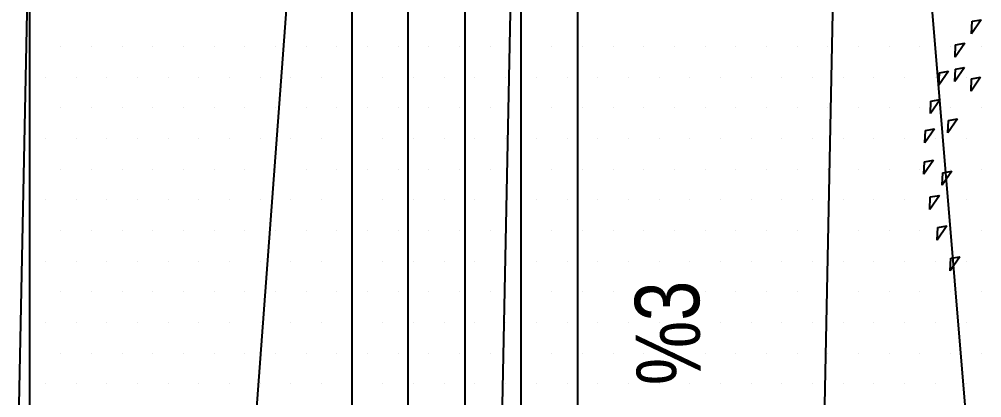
# Model space of a CAD drawing. Header units: millimetres. Extents: x 43168.9 to 43194.6, y -25545.1 to -25543.4.
# Drawn here: x 43172.2066 to 43172.3261, y -25544.3964 to -25544.3494 of the extents above; entities that cross this region are included whole.
import ezdxf

# ---------------------------------------------------------------- set-up
doc = ezdxf.new("R2010")
doc.units = ezdxf.units.MM
doc.header["$LTSCALE"] = 200
doc.linetypes.add('DASHDOT', pattern=[1, 0.5, -0.25, 0, -0.25])
doc.linetypes.add('HIDDEN2', pattern=[0.1875, 0.125, -0.0625])
doc.layers.add('agac_sgh', color=7, linetype='Continuous', true_color=0x244700)
doc.layers.add('cim_sgh', color=7, linetype='Continuous', true_color=0x248f00)
for name, color, linetype in [('izd.tas.alt_sgh', 214, 'HIDDEN2'), ('olcuaks_sgh', 41, 'Continuous'), ('olcudis_sgh', 185, 'Continuous'), ('vaziyet-01_sgh', 33, 'Continuous'), ('yapi-yaklasma_sgh', 41, 'DASHDOT'), ('yazi-genel_sgh', 7, 'Continuous')]:
    doc.layers.add(name, color=color, linetype=linetype)
doc.styles.add('text2', font='arial.ttf')

msp = doc.modelspace()

# ---------------------------------------------------------------- linework, layer by layer
at = {"layer": 'agac_sgh', "color": 0}
for p, q in [((43172.32601, -25544.34948), (43172.32481, -25544.35123)), ((43172.32487, -25544.34968), (43172.32601, -25544.34948)), ((43172.32481, -25544.35123), (43172.32487, -25544.34968)), ((43172.32396, -25544.3524), (43172.32276, -25544.35414)), ((43172.32276, -25544.35414), (43172.32282, -25544.3526)), ((43172.32282, -25544.3526), (43172.32396, -25544.3524)), ((43172.32395, -25544.35541), (43172.32275, -25544.35716)), ((43172.32282, -25544.35561), (43172.32395, -25544.35541)), ((43172.32194, -25544.35589), (43172.32074, -25544.35763)), ((43172.32074, -25544.35763), (43172.32081, -25544.35608)), ((43172.32081, -25544.35608), (43172.32194, -25544.35589)), ((43172.32275, -25544.35716), (43172.32282, -25544.35561)), ((43172.32593, -25544.35661), (43172.32474, -25544.35836)), ((43172.3248, -25544.35681), (43172.32593, -25544.35661)), ((43172.32474, -25544.35836), (43172.3248, -25544.35681)), ((43172.32089, -25544.3594), (43172.31969, -25544.36115)), ((43172.31969, -25544.36115), (43172.31976, -25544.3596)), ((43172.31976, -25544.3596), (43172.32089, -25544.3594)), ((43172.32308, -25544.36179), (43172.32188, -25544.36354)), ((43172.32188, -25544.36354), (43172.32195, -25544.36199)), ((43172.32195, -25544.36199), (43172.32308, -25544.36179)), ((43172.32022, -25544.36304), (43172.31902, -25544.36479)), ((43172.31902, -25544.36479), (43172.31909, -25544.36324)), ((43172.31909, -25544.36324), (43172.32022, -25544.36304)), ((43172.32009, -25544.36693), (43172.3189, -25544.36868)), ((43172.3189, -25544.36868), (43172.31896, -25544.36713)), ((43172.31896, -25544.36713), (43172.32009, -25544.36693)), ((43172.32236, -25544.36829), (43172.32116, -25544.37004)), ((43172.32116, -25544.37004), (43172.32123, -25544.36849)), ((43172.32123, -25544.36849), (43172.32236, -25544.36829)), ((43172.32081, -25544.3713), (43172.31961, -25544.37304)), ((43172.31961, -25544.37304), (43172.31968, -25544.3715)), ((43172.31968, -25544.3715), (43172.32081, -25544.3713)), ((43172.32173, -25544.3751), (43172.32053, -25544.37685)), ((43172.32053, -25544.37685), (43172.3206, -25544.3753)), ((43172.3206, -25544.3753), (43172.32173, -25544.3751)), ((43172.32337, -25544.37892), (43172.32217, -25544.38067)), ((43172.32217, -25544.38067), (43172.32223, -25544.37912)), ((43172.32223, -25544.37912), (43172.32337, -25544.37892))]:
    msp.add_line(p, q, dxfattribs=at)
at = {"layer": 'cim_sgh'}
for p, q in [((43172.20791, -25544.35279), (43172.20791, -25544.35279)), ((43172.21172, -25544.35279), (43172.21172, -25544.35279)), ((43172.21553, -25544.35279), (43172.21553, -25544.35279)), ((43172.21934, -25544.35279), (43172.21934, -25544.35279)), ((43172.22315, -25544.35279), (43172.22315, -25544.35279)), ((43172.22696, -25544.35279), (43172.22696, -25544.35279)), ((43172.23077, -25544.35279), (43172.23077, -25544.35279)), ((43172.23458, -25544.35279), (43172.23458, -25544.35279)), ((43172.23839, -25544.35279), (43172.23839, -25544.35279)), ((43172.2422, -25544.35279), (43172.2422, -25544.35279)), ((43172.24601, -25544.35279), (43172.24601, -25544.35279)), ((43172.24982, -25544.35279), (43172.24982, -25544.35279)), ((43172.25363, -25544.35279), (43172.25363, -25544.35279)), ((43172.25744, -25544.35279), (43172.25744, -25544.35279)), ((43172.26125, -25544.35279), (43172.26125, -25544.35279)), ((43172.26506, -25544.35279), (43172.26506, -25544.35279)), ((43172.26887, -25544.35279), (43172.26887, -25544.35279)), ((43172.27268, -25544.35279), (43172.27268, -25544.35279)), ((43172.27649, -25544.35279), (43172.27649, -25544.35279)), ((43172.2803, -25544.35279), (43172.2803, -25544.35279)), ((43172.28411, -25544.35279), (43172.28411, -25544.35279)), ((43172.28792, -25544.35279), (43172.28792, -25544.35279)), ((43172.29173, -25544.35279), (43172.29173, -25544.35279)), ((43172.29554, -25544.35279), (43172.29554, -25544.35279)), ((43172.29935, -25544.35279), (43172.29935, -25544.35279)), ((43172.30316, -25544.35279), (43172.30316, -25544.35279)), ((43172.30697, -25544.35279), (43172.30697, -25544.35279)), ((43172.31078, -25544.35279), (43172.31078, -25544.35279)), ((43172.31459, -25544.35279), (43172.31459, -25544.35279)), ((43172.3184, -25544.35279), (43172.3184, -25544.35279)), ((43172.32221, -25544.35279), (43172.32221, -25544.35279)), ((43172.32602, -25544.35279), (43172.32602, -25544.35279)), ((43172.20982, -25544.3566), (43172.20982, -25544.3566)), ((43172.21363, -25544.3566), (43172.21363, -25544.3566)), ((43172.21744, -25544.3566), (43172.21744, -25544.3566)), ((43172.22125, -25544.3566), (43172.22125, -25544.3566)), ((43172.22506, -25544.3566), (43172.22506, -25544.3566)), ((43172.22887, -25544.3566), (43172.22887, -25544.3566)), ((43172.23268, -25544.3566), (43172.23268, -25544.3566)), ((43172.23649, -25544.3566), (43172.23649, -25544.3566)), ((43172.2403, -25544.3566), (43172.2403, -25544.3566)), ((43172.24411, -25544.3566), (43172.24411, -25544.3566)), ((43172.24792, -25544.3566), (43172.24792, -25544.3566)), ((43172.25173, -25544.3566), (43172.25173, -25544.3566)), ((43172.25554, -25544.3566), (43172.25554, -25544.3566)), ((43172.25935, -25544.3566), (43172.25935, -25544.3566)), ((43172.26316, -25544.3566), (43172.26316, -25544.3566)), ((43172.26697, -25544.3566), (43172.26697, -25544.3566)), ((43172.27078, -25544.3566), (43172.27078, -25544.3566)), ((43172.27459, -25544.3566), (43172.27459, -25544.3566)), ((43172.2784, -25544.3566), (43172.2784, -25544.3566)), ((43172.28221, -25544.3566), (43172.28221, -25544.3566)), ((43172.28602, -25544.3566), (43172.28602, -25544.3566)), ((43172.28983, -25544.3566), (43172.28983, -25544.3566)), ((43172.29364, -25544.3566), (43172.29364, -25544.3566)), ((43172.29745, -25544.3566), (43172.29745, -25544.3566)), ((43172.30126, -25544.3566), (43172.30126, -25544.3566)), ((43172.30507, -25544.3566), (43172.30507, -25544.3566)), ((43172.30888, -25544.3566), (43172.30888, -25544.3566)), ((43172.31269, -25544.3566), (43172.31269, -25544.3566)), ((43172.3165, -25544.3566), (43172.3165, -25544.3566)), ((43172.32031, -25544.3566), (43172.32031, -25544.3566)), ((43172.32412, -25544.3566), (43172.32412, -25544.3566)), ((43172.20791, -25544.36041), (43172.20791, -25544.36041)), ((43172.21172, -25544.36041), (43172.21172, -25544.36041)), ((43172.21553, -25544.36041), (43172.21553, -25544.36041)), ((43172.21934, -25544.36041), (43172.21934, -25544.36041)), ((43172.22315, -25544.36041), (43172.22315, -25544.36041)), ((43172.22696, -25544.36041), (43172.22696, -25544.36041)), ((43172.23077, -25544.36041), (43172.23077, -25544.36041)), ((43172.23458, -25544.36041), (43172.23458, -25544.36041)), ((43172.23839, -25544.36041), (43172.23839, -25544.36041)), ((43172.2422, -25544.36041), (43172.2422, -25544.36041)), ((43172.24601, -25544.36041), (43172.24601, -25544.36041)), ((43172.24982, -25544.36041), (43172.24982, -25544.36041)), ((43172.25363, -25544.36041), (43172.25363, -25544.36041)), ((43172.25744, -25544.36041), (43172.25744, -25544.36041)), ((43172.26125, -25544.36041), (43172.26125, -25544.36041)), ((43172.26506, -25544.36041), (43172.26506, -25544.36041)), ((43172.26887, -25544.36041), (43172.26887, -25544.36041)), ((43172.27268, -25544.36041), (43172.27268, -25544.36041)), ((43172.27649, -25544.36041), (43172.27649, -25544.36041)), ((43172.2803, -25544.36041), (43172.2803, -25544.36041)), ((43172.28411, -25544.36041), (43172.28411, -25544.36041)), ((43172.28792, -25544.36041), (43172.28792, -25544.36041)), ((43172.29173, -25544.36041), (43172.29173, -25544.36041)), ((43172.29554, -25544.36041), (43172.29554, -25544.36041)), ((43172.29935, -25544.36041), (43172.29935, -25544.36041)), ((43172.30316, -25544.36041), (43172.30316, -25544.36041)), ((43172.30697, -25544.36041), (43172.30697, -25544.36041)), ((43172.31078, -25544.36041), (43172.31078, -25544.36041)), ((43172.31459, -25544.36041), (43172.31459, -25544.36041)), ((43172.3184, -25544.36041), (43172.3184, -25544.36041)), ((43172.32221, -25544.36041), (43172.32221, -25544.36041)), ((43172.32602, -25544.36041), (43172.32602, -25544.36041)), ((43172.20982, -25544.36422), (43172.20982, -25544.36422)), ((43172.21363, -25544.36422), (43172.21363, -25544.36422)), ((43172.21744, -25544.36422), (43172.21744, -25544.36422)), ((43172.22125, -25544.36422), (43172.22125, -25544.36422)), ((43172.22506, -25544.36422), (43172.22506, -25544.36422)), ((43172.22887, -25544.36422), (43172.22887, -25544.36422)), ((43172.23268, -25544.36422), (43172.23268, -25544.36422)), ((43172.23649, -25544.36422), (43172.23649, -25544.36422)), ((43172.2403, -25544.36422), (43172.2403, -25544.36422)), ((43172.24411, -25544.36422), (43172.24411, -25544.36422)), ((43172.24792, -25544.36422), (43172.24792, -25544.36422)), ((43172.25173, -25544.36422), (43172.25173, -25544.36422)), ((43172.25554, -25544.36422), (43172.25554, -25544.36422)), ((43172.25935, -25544.36422), (43172.25935, -25544.36422)), ((43172.26316, -25544.36422), (43172.26316, -25544.36422)), ((43172.26697, -25544.36422), (43172.26697, -25544.36422)), ((43172.27078, -25544.36422), (43172.27078, -25544.36422)), ((43172.27459, -25544.36422), (43172.27459, -25544.36422)), ((43172.2784, -25544.36422), (43172.2784, -25544.36422)), ((43172.28221, -25544.36422), (43172.28221, -25544.36422)), ((43172.28602, -25544.36422), (43172.28602, -25544.36422)), ((43172.28983, -25544.36422), (43172.28983, -25544.36422)), ((43172.29364, -25544.36422), (43172.29364, -25544.36422)), ((43172.29745, -25544.36422), (43172.29745, -25544.36422)), ((43172.30126, -25544.36422), (43172.30126, -25544.36422)), ((43172.30507, -25544.36422), (43172.30507, -25544.36422)), ((43172.30888, -25544.36422), (43172.30888, -25544.36422)), ((43172.31269, -25544.36422), (43172.31269, -25544.36422)), ((43172.3165, -25544.36422), (43172.3165, -25544.36422)), ((43172.32031, -25544.36422), (43172.32031, -25544.36422)), ((43172.32412, -25544.36422), (43172.32412, -25544.36422)), ((43172.20791, -25544.36803), (43172.20791, -25544.36803)), ((43172.21172, -25544.36803), (43172.21172, -25544.36803)), ((43172.21553, -25544.36803), (43172.21553, -25544.36803)), ((43172.21934, -25544.36803), (43172.21934, -25544.36803)), ((43172.22315, -25544.36803), (43172.22315, -25544.36803)), ((43172.22696, -25544.36803), (43172.22696, -25544.36803)), ((43172.23077, -25544.36803), (43172.23077, -25544.36803)), ((43172.23458, -25544.36803), (43172.23458, -25544.36803)), ((43172.23839, -25544.36803), (43172.23839, -25544.36803)), ((43172.2422, -25544.36803), (43172.2422, -25544.36803)), ((43172.24601, -25544.36803), (43172.24601, -25544.36803)), ((43172.24982, -25544.36803), (43172.24982, -25544.36803)), ((43172.25363, -25544.36803), (43172.25363, -25544.36803)), ((43172.25744, -25544.36803), (43172.25744, -25544.36803)), ((43172.26125, -25544.36803), (43172.26125, -25544.36803)), ((43172.26506, -25544.36803), (43172.26506, -25544.36803)), ((43172.26887, -25544.36803), (43172.26887, -25544.36803)), ((43172.27268, -25544.36803), (43172.27268, -25544.36803)), ((43172.27649, -25544.36803), (43172.27649, -25544.36803)), ((43172.2803, -25544.36803), (43172.2803, -25544.36803)), ((43172.28411, -25544.36803), (43172.28411, -25544.36803)), ((43172.28792, -25544.36803), (43172.28792, -25544.36803)), ((43172.29173, -25544.36803), (43172.29173, -25544.36803)), ((43172.29554, -25544.36803), (43172.29554, -25544.36803)), ((43172.29935, -25544.36803), (43172.29935, -25544.36803)), ((43172.30316, -25544.36803), (43172.30316, -25544.36803)), ((43172.30697, -25544.36803), (43172.30697, -25544.36803)), ((43172.31078, -25544.36803), (43172.31078, -25544.36803)), ((43172.31459, -25544.36803), (43172.31459, -25544.36803)), ((43172.3184, -25544.36803), (43172.3184, -25544.36803)), ((43172.32221, -25544.36803), (43172.32221, -25544.36803)), ((43172.32602, -25544.36803), (43172.32602, -25544.36803)), ((43172.20982, -25544.37184), (43172.20982, -25544.37184)), ((43172.21363, -25544.37184), (43172.21363, -25544.37184)), ((43172.21744, -25544.37184), (43172.21744, -25544.37184)), ((43172.22125, -25544.37184), (43172.22125, -25544.37184)), ((43172.22506, -25544.37184), (43172.22506, -25544.37184)), ((43172.22887, -25544.37184), (43172.22887, -25544.37184)), ((43172.23268, -25544.37184), (43172.23268, -25544.37184)), ((43172.23649, -25544.37184), (43172.23649, -25544.37184)), ((43172.2403, -25544.37184), (43172.2403, -25544.37184)), ((43172.24411, -25544.37184), (43172.24411, -25544.37184)), ((43172.24792, -25544.37184), (43172.24792, -25544.37184)), ((43172.25173, -25544.37184), (43172.25173, -25544.37184)), ((43172.25554, -25544.37184), (43172.25554, -25544.37184)), ((43172.25935, -25544.37184), (43172.25935, -25544.37184)), ((43172.26316, -25544.37184), (43172.26316, -25544.37184)), ((43172.26697, -25544.37184), (43172.26697, -25544.37184)), ((43172.27078, -25544.37184), (43172.27078, -25544.37184)), ((43172.27459, -25544.37184), (43172.27459, -25544.37184)), ((43172.2784, -25544.37184), (43172.2784, -25544.37184)), ((43172.28221, -25544.37184), (43172.28221, -25544.37184)), ((43172.28602, -25544.37184), (43172.28602, -25544.37184)), ((43172.28983, -25544.37184), (43172.28983, -25544.37184)), ((43172.29364, -25544.37184), (43172.29364, -25544.37184)), ((43172.29745, -25544.37184), (43172.29745, -25544.37184)), ((43172.30126, -25544.37184), (43172.30126, -25544.37184)), ((43172.30507, -25544.37184), (43172.30507, -25544.37184)), ((43172.30888, -25544.37184), (43172.30888, -25544.37184)), ((43172.31269, -25544.37184), (43172.31269, -25544.37184)), ((43172.3165, -25544.37184), (43172.3165, -25544.37184)), ((43172.32031, -25544.37184), (43172.32031, -25544.37184)), ((43172.32412, -25544.37184), (43172.32412, -25544.37184)), ((43172.20791, -25544.37565), (43172.20791, -25544.37565)), ((43172.21172, -25544.37565), (43172.21172, -25544.37565)), ((43172.21553, -25544.37565), (43172.21553, -25544.37565)), ((43172.21934, -25544.37565), (43172.21934, -25544.37565)), ((43172.22315, -25544.37565), (43172.22315, -25544.37565)), ((43172.22696, -25544.37565), (43172.22696, -25544.37565)), ((43172.23077, -25544.37565), (43172.23077, -25544.37565)), ((43172.23458, -25544.37565), (43172.23458, -25544.37565)), ((43172.23839, -25544.37565), (43172.23839, -25544.37565)), ((43172.2422, -25544.37565), (43172.2422, -25544.37565)), ((43172.24601, -25544.37565), (43172.24601, -25544.37565)), ((43172.24982, -25544.37565), (43172.24982, -25544.37565)), ((43172.25363, -25544.37565), (43172.25363, -25544.37565)), ((43172.25744, -25544.37565), (43172.25744, -25544.37565)), ((43172.26125, -25544.37565), (43172.26125, -25544.37565)), ((43172.26506, -25544.37565), (43172.26506, -25544.37565)), ((43172.26887, -25544.37565), (43172.26887, -25544.37565)), ((43172.27268, -25544.37565), (43172.27268, -25544.37565)), ((43172.27649, -25544.37565), (43172.27649, -25544.37565)), ((43172.2803, -25544.37565), (43172.2803, -25544.37565)), ((43172.28411, -25544.37565), (43172.28411, -25544.37565)), ((43172.28792, -25544.37565), (43172.28792, -25544.37565)), ((43172.29173, -25544.37565), (43172.29173, -25544.37565)), ((43172.29554, -25544.37565), (43172.29554, -25544.37565)), ((43172.29935, -25544.37565), (43172.29935, -25544.37565)), ((43172.30316, -25544.37565), (43172.30316, -25544.37565)), ((43172.30697, -25544.37565), (43172.30697, -25544.37565)), ((43172.31078, -25544.37565), (43172.31078, -25544.37565)), ((43172.31459, -25544.37565), (43172.31459, -25544.37565)), ((43172.3184, -25544.37565), (43172.3184, -25544.37565)), ((43172.32221, -25544.37565), (43172.32221, -25544.37565)), ((43172.32602, -25544.37565), (43172.32602, -25544.37565)), ((43172.20982, -25544.37946), (43172.20982, -25544.37946)), ((43172.21363, -25544.37946), (43172.21363, -25544.37946)), ((43172.21744, -25544.37946), (43172.21744, -25544.37946)), ((43172.22125, -25544.37946), (43172.22125, -25544.37946)), ((43172.22506, -25544.37946), (43172.22506, -25544.37946)), ((43172.22887, -25544.37946), (43172.22887, -25544.37946)), ((43172.23268, -25544.37946), (43172.23268, -25544.37946)), ((43172.23649, -25544.37946), (43172.23649, -25544.37946)), ((43172.2403, -25544.37946), (43172.2403, -25544.37946)), ((43172.24411, -25544.37946), (43172.24411, -25544.37946)), ((43172.24792, -25544.37946), (43172.24792, -25544.37946)), ((43172.25173, -25544.37946), (43172.25173, -25544.37946)), ((43172.25554, -25544.37946), (43172.25554, -25544.37946)), ((43172.25935, -25544.37946), (43172.25935, -25544.37946)), ((43172.26316, -25544.37946), (43172.26316, -25544.37946)), ((43172.26697, -25544.37946), (43172.26697, -25544.37946)), ((43172.27078, -25544.37946), (43172.27078, -25544.37946)), ((43172.27459, -25544.37946), (43172.27459, -25544.37946)), ((43172.2784, -25544.37946), (43172.2784, -25544.37946)), ((43172.28221, -25544.37946), (43172.28221, -25544.37946)), ((43172.28602, -25544.37946), (43172.28602, -25544.37946)), ((43172.28983, -25544.37946), (43172.28983, -25544.37946)), ((43172.29364, -25544.37946), (43172.29364, -25544.37946)), ((43172.29745, -25544.37946), (43172.29745, -25544.37946)), ((43172.30126, -25544.37946), (43172.30126, -25544.37946)), ((43172.30507, -25544.37946), (43172.30507, -25544.37946)), ((43172.30888, -25544.37946), (43172.30888, -25544.37946)), ((43172.31269, -25544.37946), (43172.31269, -25544.37946)), ((43172.3165, -25544.37946), (43172.3165, -25544.37946)), ((43172.32031, -25544.37946), (43172.32031, -25544.37946)), ((43172.32412, -25544.37946), (43172.32412, -25544.37946)), ((43172.20791, -25544.38327), (43172.20791, -25544.38327)), ((43172.21172, -25544.38327), (43172.21172, -25544.38327)), ((43172.21553, -25544.38327), (43172.21553, -25544.38327)), ((43172.21934, -25544.38327), (43172.21934, -25544.38327)), ((43172.22315, -25544.38327), (43172.22315, -25544.38327)), ((43172.22696, -25544.38327), (43172.22696, -25544.38327)), ((43172.23077, -25544.38327), (43172.23077, -25544.38327)), ((43172.23458, -25544.38327), (43172.23458, -25544.38327)), ((43172.23839, -25544.38327), (43172.23839, -25544.38327)), ((43172.2422, -25544.38327), (43172.2422, -25544.38327)), ((43172.24601, -25544.38327), (43172.24601, -25544.38327)), ((43172.24982, -25544.38327), (43172.24982, -25544.38327)), ((43172.25363, -25544.38327), (43172.25363, -25544.38327)), ((43172.25744, -25544.38327), (43172.25744, -25544.38327)), ((43172.26125, -25544.38327), (43172.26125, -25544.38327)), ((43172.26506, -25544.38327), (43172.26506, -25544.38327)), ((43172.26887, -25544.38327), (43172.26887, -25544.38327)), ((43172.27268, -25544.38327), (43172.27268, -25544.38327)), ((43172.27649, -25544.38327), (43172.27649, -25544.38327)), ((43172.2803, -25544.38327), (43172.2803, -25544.38327)), ((43172.28411, -25544.38327), (43172.28411, -25544.38327)), ((43172.28792, -25544.38327), (43172.28792, -25544.38327)), ((43172.29173, -25544.38327), (43172.29173, -25544.38327)), ((43172.29554, -25544.38327), (43172.29554, -25544.38327)), ((43172.29935, -25544.38327), (43172.29935, -25544.38327)), ((43172.30316, -25544.38327), (43172.30316, -25544.38327)), ((43172.30697, -25544.38327), (43172.30697, -25544.38327)), ((43172.31078, -25544.38327), (43172.31078, -25544.38327)), ((43172.31459, -25544.38327), (43172.31459, -25544.38327)), ((43172.3184, -25544.38327), (43172.3184, -25544.38327)), ((43172.32221, -25544.38327), (43172.32221, -25544.38327)), ((43172.32602, -25544.38327), (43172.32602, -25544.38327)), ((43172.20982, -25544.38708), (43172.20982, -25544.38708)), ((43172.21363, -25544.38708), (43172.21363, -25544.38708)), ((43172.21744, -25544.38708), (43172.21744, -25544.38708)), ((43172.22125, -25544.38708), (43172.22125, -25544.38708)), ((43172.22506, -25544.38708), (43172.22506, -25544.38708)), ((43172.22887, -25544.38708), (43172.22887, -25544.38708)), ((43172.23268, -25544.38708), (43172.23268, -25544.38708)), ((43172.23649, -25544.38708), (43172.23649, -25544.38708)), ((43172.2403, -25544.38708), (43172.2403, -25544.38708)), ((43172.24411, -25544.38708), (43172.24411, -25544.38708)), ((43172.24792, -25544.38708), (43172.24792, -25544.38708)), ((43172.25173, -25544.38708), (43172.25173, -25544.38708)), ((43172.25554, -25544.38708), (43172.25554, -25544.38708)), ((43172.25935, -25544.38708), (43172.25935, -25544.38708)), ((43172.26316, -25544.38708), (43172.26316, -25544.38708)), ((43172.26697, -25544.38708), (43172.26697, -25544.38708)), ((43172.27078, -25544.38708), (43172.27078, -25544.38708)), ((43172.27459, -25544.38708), (43172.27459, -25544.38708)), ((43172.2784, -25544.38708), (43172.2784, -25544.38708)), ((43172.28221, -25544.38708), (43172.28221, -25544.38708)), ((43172.28602, -25544.38708), (43172.28602, -25544.38708)), ((43172.28983, -25544.38708), (43172.28983, -25544.38708)), ((43172.29364, -25544.38708), (43172.29364, -25544.38708)), ((43172.29745, -25544.38708), (43172.29745, -25544.38708)), ((43172.30126, -25544.38708), (43172.30126, -25544.38708)), ((43172.30507, -25544.38708), (43172.30507, -25544.38708)), ((43172.30888, -25544.38708), (43172.30888, -25544.38708)), ((43172.31269, -25544.38708), (43172.31269, -25544.38708)), ((43172.3165, -25544.38708), (43172.3165, -25544.38708)), ((43172.32031, -25544.38708), (43172.32031, -25544.38708)), ((43172.32412, -25544.38708), (43172.32412, -25544.38708)), ((43172.20791, -25544.39089), (43172.20791, -25544.39089)), ((43172.21172, -25544.39089), (43172.21172, -25544.39089)), ((43172.21553, -25544.39089), (43172.21553, -25544.39089)), ((43172.21934, -25544.39089), (43172.21934, -25544.39089)), ((43172.22315, -25544.39089), (43172.22315, -25544.39089)), ((43172.22696, -25544.39089), (43172.22696, -25544.39089)), ((43172.23077, -25544.39089), (43172.23077, -25544.39089)), ((43172.23458, -25544.39089), (43172.23458, -25544.39089)), ((43172.23839, -25544.39089), (43172.23839, -25544.39089)), ((43172.2422, -25544.39089), (43172.2422, -25544.39089)), ((43172.24601, -25544.39089), (43172.24601, -25544.39089)), ((43172.24982, -25544.39089), (43172.24982, -25544.39089)), ((43172.25363, -25544.39089), (43172.25363, -25544.39089)), ((43172.25744, -25544.39089), (43172.25744, -25544.39089)), ((43172.26125, -25544.39089), (43172.26125, -25544.39089)), ((43172.26506, -25544.39089), (43172.26506, -25544.39089)), ((43172.26887, -25544.39089), (43172.26887, -25544.39089)), ((43172.27268, -25544.39089), (43172.27268, -25544.39089)), ((43172.27649, -25544.39089), (43172.27649, -25544.39089)), ((43172.2803, -25544.39089), (43172.2803, -25544.39089)), ((43172.28411, -25544.39089), (43172.28411, -25544.39089)), ((43172.28792, -25544.39089), (43172.28792, -25544.39089)), ((43172.29173, -25544.39089), (43172.29173, -25544.39089)), ((43172.29554, -25544.39089), (43172.29554, -25544.39089)), ((43172.29935, -25544.39089), (43172.29935, -25544.39089)), ((43172.30316, -25544.39089), (43172.30316, -25544.39089)), ((43172.30697, -25544.39089), (43172.30697, -25544.39089)), ((43172.31078, -25544.39089), (43172.31078, -25544.39089)), ((43172.31459, -25544.39089), (43172.31459, -25544.39089)), ((43172.3184, -25544.39089), (43172.3184, -25544.39089)), ((43172.32221, -25544.39089), (43172.32221, -25544.39089)), ((43172.32602, -25544.39089), (43172.32602, -25544.39089)), ((43172.20982, -25544.3947), (43172.20982, -25544.3947)), ((43172.21363, -25544.3947), (43172.21363, -25544.3947)), ((43172.21744, -25544.3947), (43172.21744, -25544.3947)), ((43172.22125, -25544.3947), (43172.22125, -25544.3947)), ((43172.22506, -25544.3947), (43172.22506, -25544.3947)), ((43172.22887, -25544.3947), (43172.22887, -25544.3947)), ((43172.23268, -25544.3947), (43172.23268, -25544.3947)), ((43172.23649, -25544.3947), (43172.23649, -25544.3947)), ((43172.2403, -25544.3947), (43172.2403, -25544.3947)), ((43172.24411, -25544.3947), (43172.24411, -25544.3947)), ((43172.24792, -25544.3947), (43172.24792, -25544.3947)), ((43172.25173, -25544.3947), (43172.25173, -25544.3947)), ((43172.25554, -25544.3947), (43172.25554, -25544.3947)), ((43172.25935, -25544.3947), (43172.25935, -25544.3947)), ((43172.26316, -25544.3947), (43172.26316, -25544.3947)), ((43172.26697, -25544.3947), (43172.26697, -25544.3947)), ((43172.27078, -25544.3947), (43172.27078, -25544.3947)), ((43172.27459, -25544.3947), (43172.27459, -25544.3947)), ((43172.2784, -25544.3947), (43172.2784, -25544.3947)), ((43172.28221, -25544.3947), (43172.28221, -25544.3947)), ((43172.28602, -25544.3947), (43172.28602, -25544.3947)), ((43172.28983, -25544.3947), (43172.28983, -25544.3947)), ((43172.29364, -25544.3947), (43172.29364, -25544.3947)), ((43172.29745, -25544.3947), (43172.29745, -25544.3947)), ((43172.30126, -25544.3947), (43172.30126, -25544.3947)), ((43172.30507, -25544.3947), (43172.30507, -25544.3947)), ((43172.30888, -25544.3947), (43172.30888, -25544.3947)), ((43172.31269, -25544.3947), (43172.31269, -25544.3947)), ((43172.3165, -25544.3947), (43172.3165, -25544.3947)), ((43172.32031, -25544.3947), (43172.32031, -25544.3947)), ((43172.32412, -25544.3947), (43172.32412, -25544.3947))]:
    msp.add_line(p, q, dxfattribs=at)
at = {"layer": 'izd.tas.alt_sgh'}
msp.add_line((43172.31781, -25543.84544), (43172.29897, -25544.76771), dxfattribs=at)
at = {"layer": 'olcuaks_sgh'}
for p, q in [((43172.27588, -25543.83767), (43172.27588, -25544.55117)), ((43172.26888, -25544.46717), (43172.26888, -25544.34367))]:
    msp.add_line(p, q, dxfattribs=at)
at = {"layer": 'olcudis_sgh'}
for p, q in [((43172.25488, -25544.46517), (43172.25488, -25543.83767)), ((43172.26188, -25543.83767), (43172.26188, -25544.55117)), ((43172.24788, -25544.33567), (43172.24788, -25544.46517))]:
    msp.add_line(p, q, dxfattribs=at)
at = {"layer": 'vaziyet-01_sgh'}
for p, q in [((43172.20788, -25544.44492), (43172.20788, -25543.81792)), ((43172.20806, -25544.76988), (43172.27777, -25543.84307)), ((43172.27777, -25543.84307), (43172.35495, -25544.76867))]:
    msp.add_line(p, q, dxfattribs=at)
at = {"layer": 'yapi-yaklasma_sgh'}
for p, q in [((43172.20858, -25544.29613), (43172.20013, -25544.71005)), ((43172.20858, -25544.29613), (43172.20013, -25544.71005)), ((43172.26857, -25544.29733), (43172.25894, -25544.76867)), ((43172.26857, -25544.29733), (43172.25894, -25544.76867))]:
    msp.add_line(p, q, dxfattribs=at)

# ---------------------------------------------------------------- texts
at = {"layer": 'yazi-genel_sgh', "style": 'text2', "width": 0.8}
msp.add_text('<= EĞİM %%%3', height=0.008, rotation=91.2686, dxfattribs=at).set_placement((43172.29208, -25544.43301))

doc.saveas('drawing.dxf')
